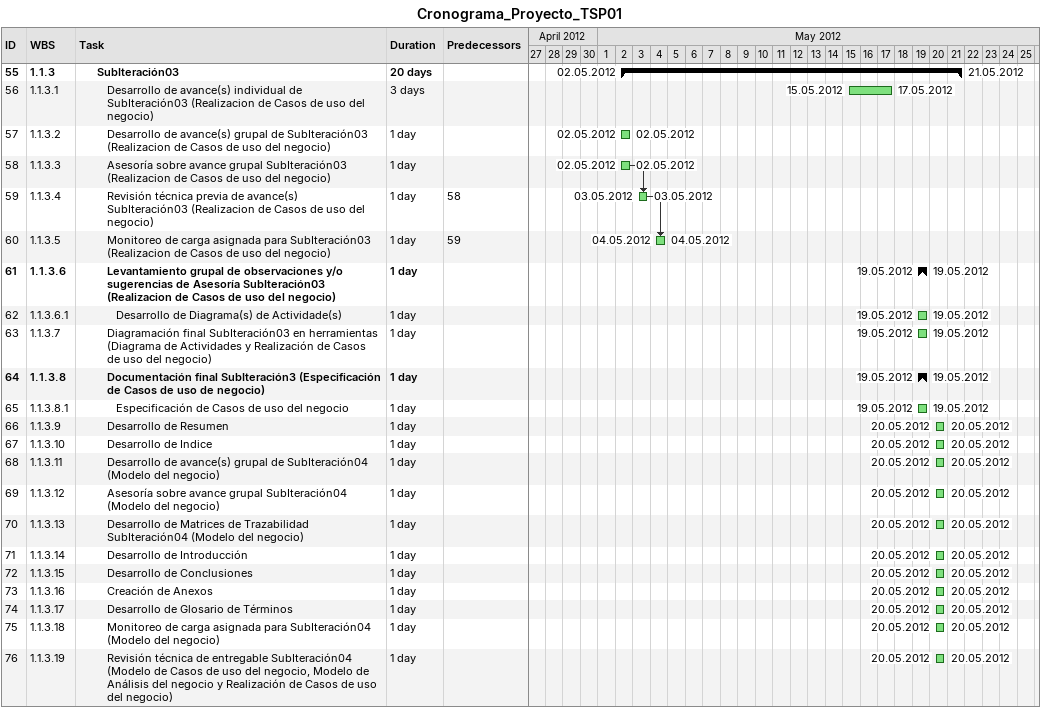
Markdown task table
Cronograma_Proyecto_TSP01

| ID | WBS | Task | Duration | Start | Finish | Predecessors |
|---|---|---|---|---|---|---|
| 55 | 1.1.3 | **SubIteración03** | 20d | 2012-05-02 | 2012-05-21 |  |
| 56 | 1.1.3.1 | Desarrollo de avance(s) individual de SubIteración03 (Realizacion de Casos de uso del negocio) | 3d | 2012-05-15 | 2012-05-17 |  |
| 57 | 1.1.3.2 | Desarrollo de avance(s) grupal de SubIteración03 (Realizacion de Casos de uso del negocio) | 1d | 2012-05-02 | 2012-05-02 |  |
| 58 | 1.1.3.3 | Asesoría sobre avance grupal SubIteración03 (Realizacion de Casos de uso del negocio) | 1d | 2012-05-02 | 2012-05-02 |  |
| 59 | 1.1.3.4 | Revisión técnica previa de avance(s) SubIteración03 (Realizacion de Casos de uso del negocio) | 1d | 2012-05-03 | 2012-05-03 | 58 |
| 60 | 1.1.3.5 | Monitoreo de carga asignada para SubIteración03 (Realizacion de Casos de uso del negocio) | 1d | 2012-05-04 | 2012-05-04 | 59 |
| 61 | 1.1.3.6 | **Levantamiento grupal de observaciones y/o sugerencias de Asesoría SubIteración03 (Realizacion de Casos de uso del negocio)** | 1d | 2012-05-19 | 2012-05-19 |  |
| 62 | 1.1.3.6.1 | Desarrollo de Diagrama(s) de Actividade(s) | 1d | 2012-05-19 | 2012-05-19 |  |
| 63 | 1.1.3.7 | Diagramación final SubIteración03 en herramientas (Diagrama de Actividades y Realización de Casos de uso del negocio) | 1d | 2012-05-19 | 2012-05-19 |  |
| 64 | 1.1.3.8 | **Documentación final SubIteración3 (Especificación de Casos de uso de negocio)** | 1d | 2012-05-19 | 2012-05-19 |  |
| 65 | 1.1.3.8.1 | Especificación de Casos de uso del negocio | 1d | 2012-05-19 | 2012-05-19 |  |
| 66 | 1.1.3.9 | Desarrollo de Resumen | 1d | 2012-05-20 | 2012-05-20 |  |
| 67 | 1.1.3.10 | Desarrollo de Indice | 1d | 2012-05-20 | 2012-05-20 |  |
| 68 | 1.1.3.11 | Desarrollo de avance(s) grupal de SubIteración04 (Modelo del negocio) | 1d | 2012-05-20 | 2012-05-20 |  |
| 69 | 1.1.3.12 | Asesoría sobre avance grupal SubIteración04 (Modelo del negocio) | 1d | 2012-05-20 | 2012-05-20 |  |
| 70 | 1.1.3.13 | Desarrollo de Matrices de Trazabilidad SubIteración04 (Modelo del negocio) | 1d | 2012-05-20 | 2012-05-20 |  |
| 71 | 1.1.3.14 | Desarrollo de Introducción | 1d | 2012-05-20 | 2012-05-20 |  |
| 72 | 1.1.3.15 | Desarrollo de Conclusiones | 1d | 2012-05-20 | 2012-05-20 |  |
| 73 | 1.1.3.16 | Creación de Anexos | 1d | 2012-05-20 | 2012-05-20 |  |
| 74 | 1.1.3.17 | Desarrollo de Glosario de Términos | 1d | 2012-05-20 | 2012-05-20 |  |
| 75 | 1.1.3.18 | Monitoreo de carga asignada para SubIteración04 (Modelo del negocio) | 1d | 2012-05-20 | 2012-05-20 |  |
| 76 | 1.1.3.19 | Revisión técnica de entregable SubIteración04 (Modelo de Casos de uso del negocio, Modelo de Análisis del negocio y Realización de Casos de uso del negocio) | 1d | 2012-05-20 | 2012-05-20 |  |
